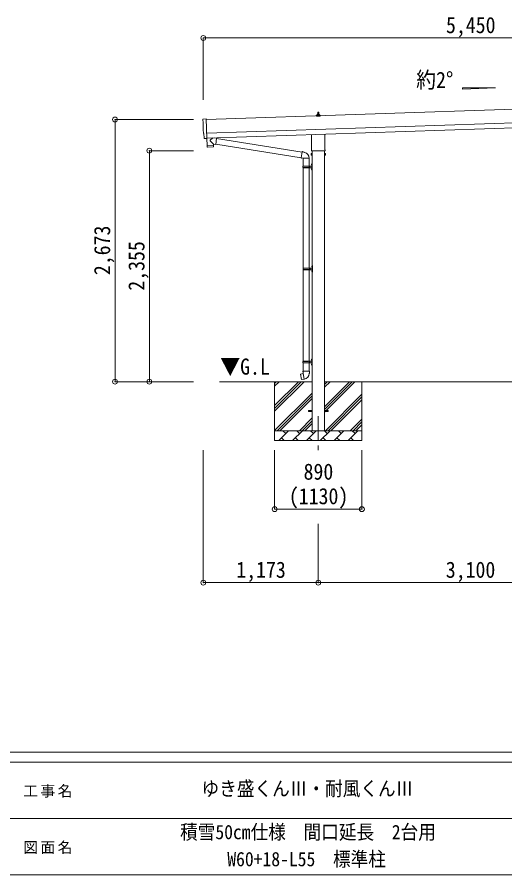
# Model space of a CAD drawing. Units: millimetres at full size, sheet at 1:50. Extents: x -14053 to 14053, y -9700 to 9700.
# Drawn here: x -678 to 4295, y -9700 to -955 of the extents above; entities that cross this region are included whole.
import ezdxf
from ezdxf.enums import TextEntityAlignment as Align

# ---------------------------------------------------------------- set-up
doc = ezdxf.new("R2010")
doc.units = ezdxf.units.MM
doc.header["$LTSCALE"] = 50
doc.header["$PDMODE"] = 32
doc.header["$PDSIZE"] = 50
doc.linetypes.add('CHAIN1', pattern=[8, 5, -1, 1, -1])
for name, color, linetype, lineweight in [('0-1_Defpoints', 7, 'CHAIN1', 9), ('0-2_TEXT1', 4, 'Continuous', 9), ('0-3_SHAPE', 7, 'Continuous', 9), ('0-7_PARTS2', 7, 'Continuous', 9), ('0-8_TABLE1', 6, 'Continuous', 9), ('0-9_DIM1', 7, 'Continuous', 9), ('F-0', 7, 'Continuous', 9)]:
    doc.layers.add(name, color=color, linetype=linetype, lineweight=lineweight)
doc.styles.add('ＭＳ ゴシック', font='')
doc.styles.get('ＭＳ ゴシック').set_extended_font_data('MS Gothic')

msp = doc.modelspace()

# ---------------------------------------------------------------- linework, layer by layer
at = {"layer": '0-1_Defpoints'}
msp.add_line((2392.29, -5021.92), (2392.29, -5370.92), dxfattribs=at)
at = {"layer": '0-2_TEXT1'}
for p, q in [((6632.21, -1818.89), (1250.43, -1998.28)), ((2388.02, -1923.16), (2396.57, -1923.16)), ((1218.76, -1995.9), (1250.26, -1993.2)), ((1250.26, -1993.2), (1256.85, -2190.94)), ((1255.09, -2138.2), (6636.88, -1958.81)), ((1256.76, -2188.18), (6638.54, -2008.78)), ((2374.04, -1963.16), (2374.04, -1955.45)), ((2410.54, -1963.16), (2374.04, -1963.16)), ((2374.43, -1954.66), (2410.16, -1954.66)), ((2374.81, -1954.48), (2381.53, -1952.85)), ((2381.91, -1952.66), (2402.68, -1952.66)), ((2382.29, -1951.87), (2382.29, -1947.66)), ((2383.29, -1947.66), (2401.29, -1947.66)), ((2386.29, -1947.66), (2387.02, -1924.14)), ((2397.57, -1924.14), (2398.29, -1947.66)), ((2402.29, -1951.87), (2402.29, -1947.66)), ((2409.78, -1954.48), (2403.06, -1952.85)), ((2410.54, -1963.16), (2410.54, -1955.45)), ((1225.83, -2142.57), (1225.23, -2142.59)), ((1227.4, -2189.57), (1225.83, -2142.57)), ((2323.99, -2307.15), (2323.99, -2152.6)), ((2460.59, -2148.05), (2460.59, -2307.15)), ((1237.26, -2192.6), (1230.34, -2192.47)), ((1238, -2192.3), (1238.64, -2191.65)), ((1238.64, -2191.65), (1256.89, -2191.95)), ((2318.29, -2345.42), (2319.05, -2344.11)), ((2318.29, -2345.42), (2318.29, -2362.42)), ((2325.29, -2344.11), (2319.05, -2344.11)), ((2325.29, -2349.01), (2319.05, -2349.01)), ((2325.29, -2358.83), (2319.05, -2358.83)), ((2322.29, -2315.92), (2322.29, -2310.42)), ((2460.23, -2319.42), (2324.36, -2319.42)), ((2325.29, -2363.74), (2325.29, -2344.11)), ((2325.29, -2344.72), (2327.79, -2344.72)), ((2327.79, -2343.42), (2329.79, -2343.42)), ((2327.79, -2364.42), (2327.79, -2343.42)), ((2329.79, -2319.42), (2329.79, -5171.92)), ((2329.79, -2343.42), (2329.79, -2364.42)), ((2454.79, -2319.42), (2454.79, -5171.92)), ((2456.79, -2343.42), (2454.79, -2343.42)), ((2456.79, -2364.42), (2456.79, -2343.42)), ((2459.29, -2344.72), (2456.79, -2344.72)), ((2459.29, -2344.11), (2465.54, -2344.11)), ((2459.29, -2363.74), (2459.29, -2344.11)), ((2459.29, -2349.01), (2465.54, -2349.01)), ((2459.29, -2358.83), (2465.54, -2358.83)), ((2462.29, -2310.42), (2462.29, -2315.92)), ((2466.29, -2345.42), (2465.54, -2344.11)), ((2466.29, -2345.42), (2466.29, -2362.42)), ((2318.29, -2362.42), (2319.05, -2363.74)), ((2325.29, -2363.74), (2319.05, -2363.74)), ((2327.79, -2363.12), (2325.29, -2363.12)), ((2329.79, -2364.42), (2327.79, -2364.42)), ((2454.79, -2364.42), (2456.79, -2364.42)), ((2456.79, -2363.12), (2459.29, -2363.12)), ((2459.29, -2363.74), (2465.54, -2363.74)), ((2466.29, -2362.42), (2465.54, -2363.74)), ((2292.29, -4976.42), (2292.29, -4967.42)), ((2292.29, -4967.42), (2329.79, -4967.42)), ((2292.29, -4976.42), (2329.79, -4976.42)), ((2454.79, -4967.42), (2492.29, -4967.42)), ((2454.79, -4976.42), (2492.29, -4976.42)), ((2492.29, -4976.42), (2492.29, -4967.42))]:
    msp.add_line(p, q, dxfattribs=at)
for centre, radius, start, end in [((2388.02, -1924.16), 1, 90, 178.60509), ((2396.57, -1924.16), 1, 1.39491, 90), ((2375.04, -1955.45), 1, 103.62699, 180), ((2381.29, -1951.87), 1, 283.62699, 0), ((2386.38, -1948.29), 4.13, 90, 171.17633), ((2383.29, -1948.66), 1, 90, 180), ((2395.63, -1947.66), 4.83, 133.60282, 180), ((2388.96, -1947.66), 4.83, 0, 46.39718), ((2398.21, -1948.29), 4.13, 8.82367, 90), ((2401.29, -1948.66), 1, 0, 90), ((2403.29, -1951.87), 1, 180, 256.37301), ((2409.54, -1955.45), 1, 0, 76.37301), ((2322.64, -2346.56), 4.34, 145.61575, 214.38425), ((2334.54, -2353.92), 16.24, 162.41205, 197.58795), ((2322.64, -2361.28), 4.34, 145.61575, 214.38425), ((2326.29, -2310.42), 4, 125.09963, 180), ((2326.29, -2315.92), 4, 180, 194.47751), ((2326.29, -2315.92), 4, 194.47751, 241.04498), ((2458.29, -2315.92), 4, 298.95502, 345.52249), ((2458.29, -2310.42), 4, 0, 54.90037), ((2458.29, -2315.92), 4, 345.52249, 0), ((2450.05, -2353.92), 16.24, 342.41205, 17.58795), ((2461.95, -2346.56), 4.34, 325.61575, 34.38425), ((2461.95, -2361.28), 4.34, 325.61575, 34.38425)]:
    msp.add_arc(centre, radius, start, end, dxfattribs=at)
for centre, major_axis, ratio, start_param, end_param in [((1219.02, -1998.89), (-3, -0.1), 0.99863, 4.7647489, 6.2979817), ((-3541.85, -2228.05), (4760.73, 158.69), 0.99863, 6.2686928, 6.2979817), ((1225.09, -2138.19), (-4.4, -0.15), 0.99863, 6.2686928, 7.8539816), ((1230.4, -2189.46), (-2.11, -2.14), 0.9974, 5.5252311, 7.0411395), ((1237.29, -2191.6), (-0.704, -0.714), 0.9974, 0.7579542, 1.5707963)]:
    msp.add_ellipse(centre, major_axis=major_axis, ratio=ratio, start_param=start_param, end_param=end_param, dxfattribs=at)
at = {"layer": '0-3_SHAPE'}
for p, q in [((2329.79, -4671.92), (1385.63, -4671.92)), ((1947.29, -4671.92), (1947.29, -5271.92)), ((1947.29, -4915.4), (2190.78, -4671.92)), ((1947.29, -4943.69), (2219.06, -4671.92)), ((1947.29, -4971.97), (2247.34, -4671.92)), ((1947.29, -4717.41), (1992.79, -4671.92)), ((1947.29, -4689.13), (1964.5, -4671.92)), ((5429.79, -4671.92), (2454.79, -4671.92)), ((2454.79, -4700.75), (2483.62, -4671.92)), ((2454.79, -4729.03), (2511.9, -4671.92)), ((2454.79, -4983.59), (2766.46, -4671.92)), ((2454.79, -4927.02), (2709.89, -4671.92)), ((2454.79, -4955.31), (2738.18, -4671.92)), ((2837.29, -4671.92), (2837.29, -5271.92)), ((1947.29, -5169.96), (2329.79, -4787.46)), ((2464.45, -5171.92), (2837.29, -4799.08)), ((1973.62, -5171.92), (2329.79, -4815.75)), ((2001.9, -5171.92), (2329.79, -4844.03)), ((2492.74, -5171.92), (2837.29, -4827.36)), ((2521.02, -5171.92), (2837.29, -4855.65)), ((2199.89, -5171.92), (2329.79, -5042.02)), ((2228.18, -5171.92), (2329.79, -5070.31)), ((2719.01, -5171.92), (2837.29, -5053.64)), ((2256.46, -5171.92), (2329.79, -5098.59)), ((2747.29, -5171.92), (2837.29, -5081.92)), ((2775.58, -5171.92), (2837.29, -5110.21)), ((1947.29, -5171.92), (2837.29, -5171.92)), ((1988.74, -5271.92), (2088.74, -5171.92)), ((2017.29, -5243.37), (2045.85, -5271.92)), ((2060.19, -5200.48), (2031.63, -5171.92)), ((2130.16, -5271.92), (2230.16, -5171.92)), ((2158.72, -5243.37), (2187.27, -5271.92)), ((2201.61, -5200.48), (2173.06, -5171.92)), ((2271.58, -5271.92), (2371.58, -5171.92)), ((2300.14, -5243.37), (2328.69, -5271.92)), ((2343.03, -5200.48), (2314.48, -5171.92)), ((2413.01, -5271.92), (2513.01, -5171.92)), ((2441.56, -5243.37), (2470.11, -5271.92)), ((2484.45, -5200.48), (2455.9, -5171.92)), ((2554.43, -5271.92), (2654.43, -5171.92)), ((2582.98, -5243.37), (2611.53, -5271.92)), ((2625.87, -5200.48), (2597.32, -5171.92)), ((2695.85, -5271.92), (2795.85, -5171.92)), ((2724.4, -5243.37), (2752.95, -5271.92)), ((2767.29, -5200.48), (2738.74, -5171.92)), ((2837.29, -5271.92), (1947.29, -5271.92))]:
    msp.add_line(p, q, dxfattribs=at)
at = {"layer": '0-7_PARTS2', "color": 4}
msp.add_lwpolyline([(4197.66, -1676.73), (3861.66, -1689.15), (3861.66, -1676.73)], close=True, dxfattribs=at)
at = {"layer": '0-8_TABLE1'}
for p, q in [((1219.65, -1167.81), (6669.32, -1167.81)), ((1219.65, -1167.81), (1219.65, -1799.2)), ((319.65, -1999.31), (319.65, -4671.92)), ((319.65, -1999.31), (1119.65, -1999.31)), ((669.65, -2316.92), (669.65, -4671.92)), ((669.65, -2316.92), (1119.65, -2316.92)), ((319.65, -4671.92), (1119.65, -4671.92)), ((1219.65, -6720.92), (1219.65, -5370.92)), ((1947.29, -5970.92), (1947.29, -5370.92)), ((2837.29, -5970.92), (2837.29, -5370.92)), ((1947.29, -5970.92), (2837.29, -5970.92)), ((2392.29, -6720.92), (2392.29, -6122.92)), ((2392.29, -6720.92), (1219.65, -6720.92)), ((2392.29, -6720.92), (5492.29, -6720.92))]:
    msp.add_line(p, q, dxfattribs=at)
for p in [(1219.65, -1167.81), (319.65, -1999.31), (669.65, -2316.92), (319.65, -4671.92), (669.65, -4671.92), (1947.29, -5970.92), (2837.29, -5970.92), (1219.65, -6720.92), (2392.29, -6720.92)]:
    msp.add_point(p, dxfattribs=at)
at = {"layer": '0-9_DIM1'}
for p, q in [((1318.18, -2186.13), (1290.96, -2209.16)), ((1355.87, -2189.42), (1329.95, -2185.74)), ((1256.49, -2191.94), (1258.86, -2263.15)), ((1256.85, -2190.94), (1256.89, -2191.94)), ((1258.86, -2263.15), (1322.82, -2261.02)), ((1322.86, -2262.02), (1258.89, -2264.15)), ((1258.89, -2264.15), (1259.56, -2277.19)), ((1263.36, -2263), (1263.41, -2264)), ((1322.42, -2249.01), (1290.93, -2216.49)), ((1318.33, -2261.17), (1318.34, -2262.17)), ((1322.42, -2249.01), (1322.82, -2261.02)), ((1322.42, -2249.01), (1346.9, -2252.49)), ((1323.06, -2275.07), (1322.86, -2262.02)), ((1355.87, -2189.42), (1346.9, -2252.49)), ((1347.16, -2250.66), (2218, -2389.27)), ((1355.61, -2191.25), (2228.42, -2330.17)), ((1320.16, -2278.11), (1262.65, -2280.03)), ((2228.74, -2328.35), (2217.68, -2391.09)), ((2228.74, -2328.35), (2248.38, -2332.17)), ((2233.45, -2327), (2233.87, -2329.35)), ((2248.38, -2332.17), (2250.07, -2333.8)), ((2250.07, -2333.8), (2252.18, -2334.25)), ((2217.68, -2391.09), (2237.44, -2394.21)), ((2217.68, -2391.09), (2218.08, -2393.34)), ((2218.08, -2393.34), (2221.64, -2393.97)), ((2221.64, -2393.97), (2222.84, -2391.9)), ((2237.44, -2394.21), (2239.64, -2393.23)), ((2299.94, -2393.63), (2238.76, -2393.63)), ((2239.79, -2393.63), (2239.79, -2472.92)), ((2299.79, -2393.63), (2299.79, -2472.92)), ((2325.79, -2449.92), (2328.79, -2448.42)), ((2328.79, -2448.42), (2329.79, -2448.42)), ((2328.79, -2448.42), (2328.79, -2515.42)), ((2329.79, -2448.42), (2329.79, -2515.42)), ((2236.79, -2474.92), (2287.13, -2474.92)), ((2236.79, -2488.92), (2287.13, -2488.92)), ((2237.79, -2472.92), (2237.79, -2474.92)), ((2237.79, -2472.92), (2323.79, -2472.92)), ((2237.79, -2490.92), (2237.79, -2488.92)), ((2237.79, -2490.92), (2323.79, -2490.92)), ((2239.79, -2490.92), (2239.79, -3512.92)), ((2296.79, -2472.92), (2296.79, -2477.42)), ((2296.79, -2486.42), (2298.79, -2486.42)), ((2296.79, -2490.92), (2296.79, -2486.42)), ((2299.79, -2490.92), (2299.79, -3512.92)), ((2304.79, -2472.92), (2304.79, -2490.92)), ((2304.79, -2486.42), (2307.79, -2486.42)), ((2323.49, -2455.77), (2325.54, -2456.77)), ((2323.49, -2460.07), (2325.54, -2459.07)), ((2323.49, -2503.77), (2325.54, -2504.77)), ((2323.49, -2508.07), (2325.54, -2507.07)), ((2324.76, -2453.77), (2324.76, -2462.07)), ((2324.76, -2453.77), (2325.39, -2453.77)), ((2324.76, -2462.07), (2325.39, -2462.07)), ((2324.76, -2501.77), (2324.76, -2510.07)), ((2324.76, -2501.77), (2325.39, -2501.77)), ((2324.76, -2510.07), (2325.39, -2510.07)), ((2325.39, -2453.77), (2325.79, -2454.17)), ((2325.39, -2453.77), (2325.39, -2462.07)), ((2325.39, -2462.07), (2325.79, -2461.67)), ((2325.39, -2501.77), (2325.79, -2502.17)), ((2325.39, -2501.77), (2325.39, -2510.07)), ((2325.39, -2510.07), (2325.79, -2509.67)), ((2325.54, -2456.77), (2326.15, -2457.92)), ((2325.54, -2459.07), (2326.15, -2457.92)), ((2325.54, -2504.77), (2326.15, -2505.92)), ((2325.54, -2507.07), (2326.15, -2505.92)), ((2325.79, -2449.92), (2325.79, -2513.92)), ((2325.79, -2513.92), (2328.79, -2515.42)), ((2328.79, -2515.42), (2329.79, -2515.42)), ((2325.99, -3495.77), (2328.04, -3496.77)), ((2327.26, -3493.77), (2327.26, -3502.07)), ((2327.26, -3493.77), (2327.89, -3493.77)), ((2327.89, -3493.77), (2328.29, -3494.17)), ((2327.89, -3493.77), (2327.89, -3502.07)), ((2328.04, -3496.77), (2328.65, -3497.92)), ((2328.29, -3489.92), (2331.29, -3488.42)), ((2328.29, -3489.92), (2328.29, -3553.92)), ((2331.29, -3488.42), (2332.29, -3488.42)), ((2331.29, -3488.42), (2331.29, -3555.42)), ((2332.29, -3488.42), (2332.29, -3555.42)), ((2239.29, -3514.92), (2289.63, -3514.92)), ((2239.29, -3528.92), (2289.63, -3528.92)), ((2239.79, -3530.91), (2239.79, -4462.92)), ((2240.29, -3512.92), (2240.29, -3514.92)), ((2240.29, -3512.92), (2326.29, -3512.92)), ((2240.29, -3530.92), (2240.29, -3528.92)), ((2240.29, -3530.92), (2326.29, -3530.92)), ((2299.29, -3512.92), (2299.29, -3517.42)), ((2299.29, -3526.42), (2301.29, -3526.42)), ((2299.29, -3530.92), (2299.29, -3526.42)), ((2299.79, -3530.91), (2299.79, -4462.92)), ((2307.29, -3512.92), (2307.29, -3530.92)), ((2307.29, -3526.42), (2310.29, -3526.42)), ((2325.99, -3500.07), (2328.04, -3499.07)), ((2325.99, -3543.77), (2328.04, -3544.77)), ((2325.99, -3548.07), (2328.04, -3547.07)), ((2327.26, -3502.07), (2327.89, -3502.07)), ((2327.26, -3541.77), (2327.26, -3550.07)), ((2327.26, -3541.77), (2327.89, -3541.77)), ((2327.26, -3550.07), (2327.89, -3550.07)), ((2327.89, -3502.07), (2328.29, -3501.67)), ((2327.89, -3541.77), (2328.29, -3542.17)), ((2327.89, -3541.77), (2327.89, -3550.07)), ((2327.89, -3550.07), (2328.29, -3549.67)), ((2328.04, -3499.07), (2328.65, -3497.92)), ((2328.04, -3544.77), (2328.65, -3545.92)), ((2328.04, -3547.07), (2328.65, -3545.92)), ((2328.29, -3553.92), (2331.29, -3555.42)), ((2331.29, -3555.42), (2332.29, -3555.42)), ((2323.49, -4445.77), (2325.54, -4446.77)), ((2323.49, -4450.07), (2325.54, -4449.07)), ((2324.76, -4443.77), (2324.76, -4452.07)), ((2324.76, -4443.77), (2325.39, -4443.77)), ((2324.76, -4452.07), (2325.39, -4452.07)), ((2325.39, -4443.77), (2325.79, -4444.17)), ((2325.39, -4443.77), (2325.39, -4452.07)), ((2325.39, -4452.07), (2325.79, -4451.67)), ((2325.54, -4446.77), (2326.15, -4447.92)), ((2325.54, -4449.07), (2326.15, -4447.92)), ((2325.79, -4439.92), (2328.79, -4438.42)), ((2325.79, -4439.92), (2325.79, -4503.92)), ((2328.79, -4438.42), (2329.79, -4438.42)), ((2328.79, -4438.42), (2328.79, -4505.42)), ((2329.79, -4438.42), (2329.79, -4505.42)), ((2236.79, -4464.92), (2287.13, -4464.92)), ((2236.79, -4478.92), (2287.13, -4478.92)), ((2237.79, -4462.92), (2237.79, -4464.92)), ((2237.79, -4462.92), (2323.79, -4462.92)), ((2237.79, -4480.92), (2237.79, -4478.92)), ((2237.79, -4480.92), (2323.79, -4480.92)), ((2239.79, -4480.92), (2239.79, -4565.85)), ((2296.79, -4462.92), (2296.79, -4467.42)), ((2296.79, -4476.42), (2298.79, -4476.42)), ((2296.79, -4480.92), (2296.79, -4476.42)), ((2299.79, -4480.92), (2299.79, -4565.85)), ((2304.79, -4462.92), (2304.79, -4480.92)), ((2304.79, -4476.42), (2307.79, -4476.42)), ((2323.49, -4493.77), (2325.54, -4494.77)), ((2323.49, -4498.07), (2325.54, -4497.07)), ((2324.76, -4491.77), (2324.76, -4500.07)), ((2324.76, -4491.77), (2325.39, -4491.77)), ((2324.76, -4500.07), (2325.39, -4500.07)), ((2325.39, -4491.77), (2325.79, -4492.17)), ((2325.39, -4491.77), (2325.39, -4500.07)), ((2325.39, -4500.07), (2325.79, -4499.67)), ((2325.54, -4494.77), (2326.15, -4495.92)), ((2325.54, -4497.07), (2326.15, -4495.92)), ((2325.79, -4503.92), (2328.79, -4505.42)), ((2328.79, -4505.42), (2329.79, -4505.42)), ((2210.53, -4595.47), (2220.15, -4650.03)), ((2224.08, -4591.7), (2223.87, -4591.94)), ((2226.04, -4591.33), (2224.08, -4591.7)), ((2226.32, -4591.48), (2226.04, -4591.33)), ((2237.94, -4565.85), (2235.79, -4566.63)), ((2235.79, -4566.63), (2235.79, -4570.25)), ((2235.79, -4570.25), (2238.04, -4571.06)), ((2237.94, -4565.85), (2238.29, -4585.85)), ((2301.64, -4565.85), (2237.94, -4565.85)), ((2238.29, -4585.85), (2239.64, -4587.85)), ((2249.56, -4646.35), (2239.42, -4588.87)), ((2239.45, -4588.05), (2239.45, -4588.76)), ((2239.64, -4587.85), (2239.61, -4587.85)), ((2299.98, -4587.79), (2299.91, -4589.95)), ((2301.3, -4585.85), (2299.98, -4587.79)), ((2301.64, -4565.85), (2301.3, -4585.85)), ((2303.79, -4570.25), (2301.55, -4571.06)), ((2301.64, -4565.85), (2303.79, -4566.63)), ((2303.79, -4566.63), (2303.79, -4570.25)), ((2221.31, -4650.85), (2220.15, -4650.03)), ((2249.29, -4646.25), (2221.31, -4650.85)), ((2234.17, -4648.94), (2233.89, -4648.78)), ((2236.14, -4648.62), (2234.17, -4648.94)), ((2236.36, -4648.38), (2236.14, -4648.62)), ((2249.86, -4647.11), (2249.62, -4646.45))]:
    msp.add_line(p, q, dxfattribs=at)
for points in [[(2228.74, -2328.35), (2229.89, -2326.37), (2233.45, -2327)], [(2296.79, -2477.42), (2298.79, -2477.42), (2298.79, -2486.42)], [(2304.79, -2477.42), (2307.79, -2477.42), (2307.79, -2486.42)], [(2299.29, -3517.42), (2301.29, -3517.42), (2301.29, -3526.42)], [(2307.29, -3517.42), (2310.29, -3517.42), (2310.29, -3526.42)], [(2296.79, -4467.42), (2298.79, -4467.42), (2298.79, -4476.42)], [(2304.79, -4467.42), (2307.79, -4467.42), (2307.79, -4476.42)], [(2239.2, -4589.05), (2211.33, -4594.3), (2210.53, -4595.47)]]:
    msp.add_lwpolyline(points, dxfattribs=at)
for centre, radius, start, end in [((1294.35, -2212.84), 5, 132.56466, 226.88314), ((1262.55, -2277.03), 3, 182.90915, 271.95747), ((1320.06, -2275.12), 3, 271.90915, 0.90915), ((2239.64, -2393.23), 60.3, 359.62495, 78), ((2285.54, -2481.92), 49.25, 171.82876, 180.00002), ((2285.54, -2481.92), 49.25, 180.00002, 188.17127), ((2287.13, -2472.92), 2, 270, 359.99998), ((2287.13, -2490.92), 2, 0.00005, 90.00004), ((2329.09, -2457.92), 6, 136.21765, 223.78235), ((2329.09, -2505.92), 6, 136.21765, 223.78235), ((2323.79, -2470.92), 2, 270, 359.99998), ((2323.79, -2492.92), 2, 0.00005, 90.00004), ((2331.59, -3497.92), 6, 136.21765, 223.78235), ((2288.04, -3521.92), 49.25, 171.82876, 180.00002), ((2288.04, -3521.92), 49.25, 180.00002, 188.17127), ((2289.63, -3512.92), 2, 270, 359.99998), ((2289.63, -3530.92), 2, 0.00005, 90.00004), ((2331.59, -3545.92), 6, 136.21765, 223.78235), ((2326.29, -3510.92), 2, 270, 359.99998), ((2326.29, -3532.92), 2, 0.00005, 90.00004), ((2329.09, -4447.92), 6, 136.21765, 223.78235), ((2285.54, -4471.92), 49.25, 171.82876, 180.00002), ((2285.54, -4471.92), 49.25, 180.00002, 188.17127), ((2287.13, -4462.92), 2, 270, 359.99998), ((2287.13, -4480.92), 2, 0.00005, 90.00004), ((2329.09, -4495.92), 6, 136.21765, 223.78235), ((2323.79, -4460.92), 2, 270, 359.99998), ((2323.79, -4482.92), 2, 0.00005, 90.00004), ((2239.15, -4588.76), 0.3, 280.66842, 0), ((2239.65, -4588.05), 0.2, 100, 180), ((2239.64, -4587.85), 60.3, 279.96938, 358), ((2249.34, -4646.55), 0.3, 20, 99.33158), ((2250.05, -4647.04), 0.2, 200, 279.96938)]:
    msp.add_arc(centre, radius, start, end, dxfattribs=at)
at = {"layer": 'F-0', "color": 5, "lineweight": 5}
for p, q in [((-14053.43, -8450), (13346.57, -8450)), ((-14053.43, -8550), (8901.98, -8550)), ((-5748.03, -9125), (4501.97, -9125)), ((-14053.43, -9700), (13346.57, -9700))]:
    msp.add_line(p, q, dxfattribs=at)

# ---------------------------------------------------------------- texts
at = {"layer": '0-7_PARTS2', "style": 'ＭＳ ゴシック', "width": 0.9}
for s, p in [('約2°', (3390.58, -1726.79)), ('▼G.L', (1392.91, -4649.71))]:
    msp.add_text(s, height=165, dxfattribs=at).set_placement(p, align=Align.BOTTOM_LEFT)
at = {"layer": '0-8_TABLE1', "color": 7, "style": 'ＭＳ ゴシック', "width": 0.9}
for s, p in [('5,450', (3694.49, -1167.81)), ('890', (2242.29, -5720.92)), ('(1130)', (2092.29, -5970.92)), ('1,173', (1555.97, -6720.92)), ('3,100', (3692.29, -6720.92))]:
    msp.add_text(s, height=165, dxfattribs=at).set_placement(p, align=Align.BOTTOM_LEFT)
for s, p in [('2,673', (319.65, -3585.61)), ('2,355', (669.65, -3744.42))]:
    msp.add_text(s, height=165, rotation=90, dxfattribs=at).set_placement(p, align=Align.BOTTOM_LEFT)
at = {"layer": 'F-0', "style": 'ＭＳ ゴシック', "width": 0.9}
for s, p in [('ゆき盛くんⅢ・耐風くんⅢ', (1201.97, -8937.5)), ('積雪50cm仕様\u3000間口延長\u30002台用', (983.22, -9380.76)), ('W60+18-L55\u3000標準柱', (1464.47, -9656.45))]:
    msp.add_text(s, height=146.6, dxfattribs=at).set_placement(p, align=Align.BOTTOM_LEFT)
at = {"layer": 'F-0', "char_height": 110, "attachment_point": 7, "style": 'ＭＳ ゴシック'}
for s, insert in [('\\T1.17;工事名', (-616.19, -8912.5)), ('\\T1.17;図面名', (-616.19, -9487.5))]:
    msp.add_mtext(s, dxfattribs=dict(at, insert=insert))

doc.saveas('drawing.dxf')
